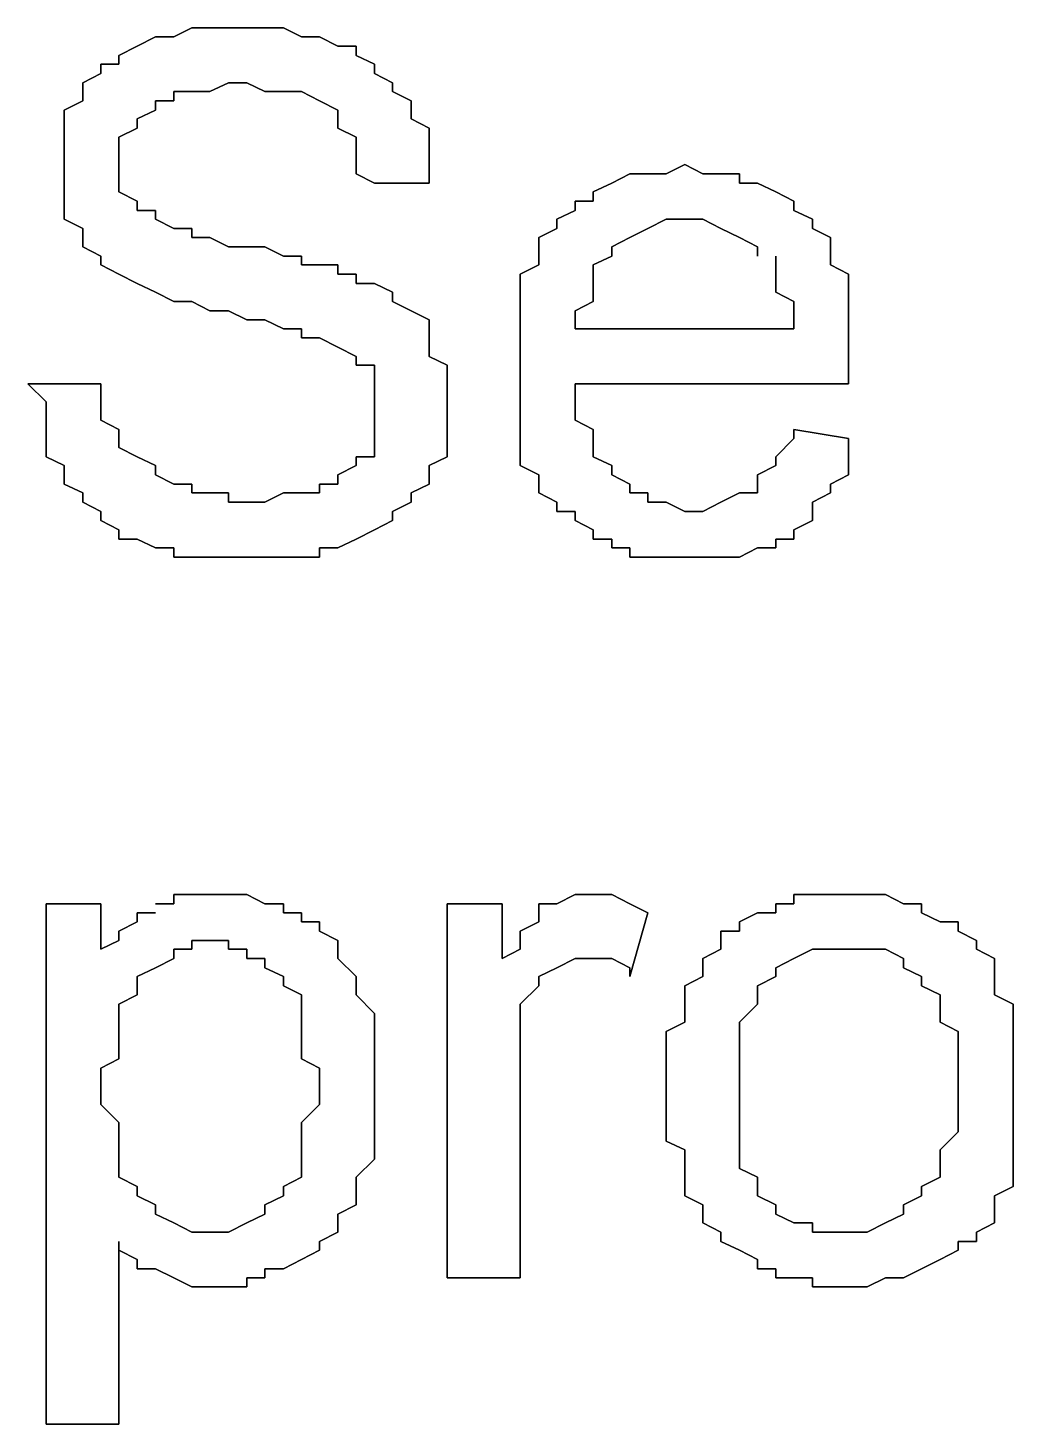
# Model space of a CAD drawing. Header units: metres. Extents: x 2.9 to 42.8, y 1.7 to 28.7.
# Drawn here: x 37.0805 to 37.271, y 15.8873 to 16.1572 of the extents above; entities that cross this region are included whole.
import ezdxf

# ---------------------------------------------------------------- set-up
doc = ezdxf.new("R2010")
doc.units = ezdxf.units.M
doc.layers.add('GRIS', color=8, linetype='Continuous')

msp = doc.modelspace()

# ---------------------------------------------------------------- linework, layer by layer
at = {"layer": 'GRIS', "lineweight": -3}
for points in [[(37.1122, 16.1572), (37.1087, 16.1555), (37.1122, 16.1572)], [(37.1157, 16.1572), (37.1122, 16.1572), (37.1157, 16.1572)], [(37.1193, 16.1572), (37.1157, 16.1572), (37.1193, 16.1572)], [(37.1228, 16.1572), (37.1193, 16.1572), (37.1228, 16.1572)], [(37.1263, 16.1572), (37.1228, 16.1572), (37.1263, 16.1572)], [(37.1299, 16.1572), (37.1263, 16.1572), (37.1299, 16.1572)], [(37.1334, 16.1555), (37.1299, 16.1572), (37.1334, 16.1555)], [(37.1016, 16.1537), (37.0981, 16.1519), (37.1016, 16.1537)], [(37.1052, 16.1555), (37.1016, 16.1537), (37.1052, 16.1555)], [(37.1087, 16.1555), (37.1052, 16.1555), (37.1087, 16.1555)], [(37.1369, 16.1555), (37.1334, 16.1555), (37.1369, 16.1555)], [(37.1404, 16.1537), (37.1369, 16.1555), (37.1404, 16.1537)], [(37.144, 16.1537), (37.1404, 16.1537), (37.144, 16.1537)], [(37.144, 16.1519), (37.144, 16.1537), (37.144, 16.1519)], [(37.0981, 16.1519), (37.0981, 16.1502), (37.0981, 16.1519)], [(37.1475, 16.1502), (37.144, 16.1519), (37.1475, 16.1502)], [(37.0946, 16.1484), (37.0911, 16.1466), (37.0946, 16.1484)], [(37.0981, 16.1502), (37.0946, 16.1502), (37.0981, 16.1502)], [(37.0946, 16.1502), (37.0946, 16.1484), (37.0946, 16.1502)], [(37.1475, 16.1484), (37.1475, 16.1502), (37.1475, 16.1484)], [(37.151, 16.1466), (37.1475, 16.1484), (37.151, 16.1466)], [(37.0911, 16.1466), (37.0911, 16.1449), (37.0911, 16.1466)], [(37.1157, 16.1449), (37.1193, 16.1466), (37.1157, 16.1449)], [(37.1193, 16.1466), (37.1228, 16.1466), (37.1193, 16.1466)], [(37.1228, 16.1466), (37.1263, 16.1449), (37.1228, 16.1466)], [(37.151, 16.1449), (37.151, 16.1466), (37.151, 16.1449)], [(37.0911, 16.1431), (37.0875, 16.1413), (37.0911, 16.1431)], [(37.0911, 16.1449), (37.0911, 16.1431), (37.0911, 16.1449)], [(37.1052, 16.1413), (37.1052, 16.1431), (37.1052, 16.1413)], [(37.1052, 16.1431), (37.1087, 16.1431), (37.1052, 16.1431)], [(37.1087, 16.1431), (37.1087, 16.1449), (37.1087, 16.1431)], [(37.1087, 16.1449), (37.1122, 16.1449), (37.1087, 16.1449)], [(37.1122, 16.1449), (37.1157, 16.1449), (37.1122, 16.1449)], [(37.1263, 16.1449), (37.1299, 16.1449), (37.1263, 16.1449)], [(37.1299, 16.1449), (37.1334, 16.1449), (37.1299, 16.1449)], [(37.1334, 16.1449), (37.1369, 16.1431), (37.1334, 16.1449)], [(37.1369, 16.1431), (37.1404, 16.1413), (37.1369, 16.1431)], [(37.1546, 16.1431), (37.151, 16.1449), (37.1546, 16.1431)], [(37.1546, 16.1413), (37.1546, 16.1431), (37.1546, 16.1413)], [(37.0875, 16.1413), (37.0875, 16.1396), (37.0875, 16.1413)], [(37.1016, 16.1396), (37.1052, 16.1413), (37.1016, 16.1396)], [(37.1404, 16.1413), (37.1404, 16.1396), (37.1404, 16.1413)], [(37.1546, 16.1396), (37.1546, 16.1413), (37.1546, 16.1396)], [(37.0875, 16.1396), (37.0875, 16.1378), (37.0875, 16.1396)], [(37.0875, 16.1378), (37.0875, 16.1343), (37.0875, 16.1378)], [(37.0981, 16.1361), (37.1016, 16.1378), (37.0981, 16.1361)], [(37.1016, 16.1378), (37.1016, 16.1396), (37.1016, 16.1378)], [(37.1404, 16.1396), (37.1404, 16.1378), (37.1404, 16.1396)], [(37.1404, 16.1378), (37.144, 16.1361), (37.1404, 16.1378)], [(37.1581, 16.1378), (37.1546, 16.1396), (37.1581, 16.1378)], [(37.1581, 16.1343), (37.1581, 16.1378), (37.1581, 16.1343)], [(37.0981, 16.1343), (37.0981, 16.1361), (37.0981, 16.1343)], [(37.144, 16.1361), (37.144, 16.1343), (37.144, 16.1361)], [(37.0875, 16.1343), (37.0875, 16.1325), (37.0875, 16.1343)], [(37.0875, 16.1325), (37.0875, 16.1308), (37.0875, 16.1325)], [(37.0981, 16.1308), (37.0981, 16.1343), (37.0981, 16.1308)], [(37.144, 16.1343), (37.144, 16.1325), (37.144, 16.1343)], [(37.144, 16.1325), (37.144, 16.129), (37.144, 16.1325)], [(37.1581, 16.1325), (37.1581, 16.1343), (37.1581, 16.1325)], [(37.1581, 16.1308), (37.1581, 16.1325), (37.1581, 16.1308)], [(37.0875, 16.1308), (37.0875, 16.129), (37.0875, 16.1308)], [(37.0981, 16.129), (37.0981, 16.1308), (37.0981, 16.129)], [(37.1581, 16.1272), (37.1581, 16.1308), (37.1581, 16.1272)], [(37.2075, 16.1308), (37.2039, 16.129), (37.2075, 16.1308)], [(37.211, 16.129), (37.2075, 16.1308), (37.211, 16.129)], [(37.0875, 16.129), (37.0875, 16.1272), (37.0875, 16.129)], [(37.0875, 16.1272), (37.0875, 16.1237), (37.0875, 16.1272)], [(37.0981, 16.1255), (37.0981, 16.129), (37.0981, 16.1255)], [(37.144, 16.129), (37.1475, 16.1272), (37.144, 16.129)], [(37.1475, 16.1272), (37.1581, 16.1272), (37.1475, 16.1272)], [(37.1934, 16.1272), (37.1898, 16.1255), (37.1934, 16.1272)], [(37.1969, 16.129), (37.1934, 16.1272), (37.1969, 16.129)], [(37.2004, 16.129), (37.1969, 16.129), (37.2004, 16.129)], [(37.2039, 16.129), (37.2004, 16.129), (37.2039, 16.129)], [(37.2145, 16.129), (37.211, 16.129), (37.2145, 16.129)], [(37.2181, 16.129), (37.2145, 16.129), (37.2181, 16.129)], [(37.2181, 16.1272), (37.2181, 16.129), (37.2181, 16.1272)], [(37.2216, 16.1272), (37.2181, 16.1272), (37.2216, 16.1272)], [(37.2251, 16.1255), (37.2216, 16.1272), (37.2251, 16.1255)], [(37.1016, 16.1237), (37.0981, 16.1255), (37.1016, 16.1237)], [(37.1898, 16.1255), (37.1898, 16.1237), (37.1898, 16.1255)], [(37.2286, 16.1237), (37.2251, 16.1255), (37.2286, 16.1237)], [(37.0875, 16.1237), (37.0875, 16.1219), (37.0875, 16.1237)], [(37.0875, 16.1219), (37.0875, 16.1202), (37.0875, 16.1219)], [(37.1016, 16.1219), (37.1016, 16.1237), (37.1016, 16.1219)], [(37.1052, 16.1219), (37.1016, 16.1219), (37.1052, 16.1219)], [(37.1052, 16.1202), (37.1052, 16.1219), (37.1052, 16.1202)], [(37.1863, 16.1219), (37.1828, 16.1202), (37.1863, 16.1219)], [(37.1898, 16.1237), (37.1863, 16.1237), (37.1898, 16.1237)], [(37.1863, 16.1237), (37.1863, 16.1219), (37.1863, 16.1237)], [(37.2286, 16.1219), (37.2286, 16.1237), (37.2286, 16.1219)], [(37.2322, 16.1202), (37.2286, 16.1219), (37.2322, 16.1202)], [(37.0875, 16.1202), (37.0911, 16.1184), (37.0875, 16.1202)], [(37.1087, 16.1184), (37.1052, 16.1202), (37.1087, 16.1184)], [(37.1828, 16.1202), (37.1828, 16.1184), (37.1828, 16.1202)], [(37.2004, 16.1184), (37.2039, 16.1202), (37.2004, 16.1184)], [(37.2039, 16.1202), (37.2075, 16.1202), (37.2039, 16.1202)], [(37.2075, 16.1202), (37.211, 16.1202), (37.2075, 16.1202)], [(37.211, 16.1202), (37.2145, 16.1184), (37.211, 16.1202)], [(37.2322, 16.1184), (37.2322, 16.1202), (37.2322, 16.1184)], [(37.0911, 16.1184), (37.0911, 16.1167), (37.0911, 16.1184)], [(37.0911, 16.1167), (37.0911, 16.1149), (37.0911, 16.1167)], [(37.1122, 16.1184), (37.1087, 16.1184), (37.1122, 16.1184)], [(37.1122, 16.1167), (37.1122, 16.1184), (37.1122, 16.1167)], [(37.1157, 16.1167), (37.1122, 16.1167), (37.1157, 16.1167)], [(37.1193, 16.1149), (37.1157, 16.1167), (37.1193, 16.1149)], [(37.1828, 16.1184), (37.1793, 16.1167), (37.1828, 16.1184)], [(37.1793, 16.1167), (37.1793, 16.1149), (37.1793, 16.1167)], [(37.1934, 16.1149), (37.1969, 16.1167), (37.1934, 16.1149)], [(37.1969, 16.1167), (37.2004, 16.1184), (37.1969, 16.1167)], [(37.2145, 16.1184), (37.2181, 16.1167), (37.2145, 16.1184)], [(37.2181, 16.1167), (37.2216, 16.1149), (37.2181, 16.1167)], [(37.2357, 16.1167), (37.2322, 16.1184), (37.2357, 16.1167)], [(37.2357, 16.1149), (37.2357, 16.1167), (37.2357, 16.1149)], [(37.0911, 16.1149), (37.0946, 16.1131), (37.0911, 16.1149)], [(37.0946, 16.1131), (37.0946, 16.1114), (37.0946, 16.1131)], [(37.1228, 16.1149), (37.1193, 16.1149), (37.1228, 16.1149)], [(37.1263, 16.1149), (37.1228, 16.1149), (37.1263, 16.1149)], [(37.1299, 16.1131), (37.1263, 16.1149), (37.1299, 16.1131)], [(37.1334, 16.1131), (37.1299, 16.1131), (37.1334, 16.1131)], [(37.1334, 16.1114), (37.1334, 16.1131), (37.1334, 16.1114)], [(37.1793, 16.1149), (37.1793, 16.1131), (37.1793, 16.1149)], [(37.1793, 16.1131), (37.1793, 16.1114), (37.1793, 16.1131)], [(37.1898, 16.1114), (37.1934, 16.1131), (37.1898, 16.1114)], [(37.1934, 16.1131), (37.1934, 16.1149), (37.1934, 16.1131)], [(37.2216, 16.1149), (37.2216, 16.1131), (37.2216, 16.1149)], [(37.2251, 16.1131), (37.2251, 16.1114), (37.2251, 16.1131)], [(37.2357, 16.1131), (37.2357, 16.1149), (37.2357, 16.1131)], [(37.2357, 16.1114), (37.2357, 16.1131), (37.2357, 16.1114)], [(37.0946, 16.1114), (37.0981, 16.1096), (37.0946, 16.1114)], [(37.1369, 16.1114), (37.1334, 16.1114), (37.1369, 16.1114)], [(37.1404, 16.1114), (37.1369, 16.1114), (37.1404, 16.1114)], [(37.1404, 16.1096), (37.1404, 16.1114), (37.1404, 16.1096)], [(37.1793, 16.1114), (37.1757, 16.1096), (37.1793, 16.1114)], [(37.1898, 16.1096), (37.1898, 16.1114), (37.1898, 16.1096)], [(37.2251, 16.1114), (37.2251, 16.1096), (37.2251, 16.1114)], [(37.2392, 16.1096), (37.2357, 16.1114), (37.2392, 16.1096)], [(37.0981, 16.1096), (37.1016, 16.1078), (37.0981, 16.1096)], [(37.1016, 16.1078), (37.1052, 16.1061), (37.1016, 16.1078)], [(37.144, 16.1096), (37.1404, 16.1096), (37.144, 16.1096)], [(37.144, 16.1078), (37.144, 16.1096), (37.144, 16.1078)], [(37.1475, 16.1078), (37.144, 16.1078), (37.1475, 16.1078)], [(37.151, 16.1061), (37.1475, 16.1078), (37.151, 16.1061)], [(37.1757, 16.1096), (37.1757, 16.1061), (37.1757, 16.1096)], [(37.1898, 16.1061), (37.1898, 16.1096), (37.1898, 16.1061)], [(37.2251, 16.1096), (37.2251, 16.1061), (37.2251, 16.1096)], [(37.2392, 16.1061), (37.2392, 16.1096), (37.2392, 16.1061)], [(37.1052, 16.1061), (37.1087, 16.1043), (37.1052, 16.1061)], [(37.151, 16.1043), (37.151, 16.1061), (37.151, 16.1043)], [(37.1757, 16.1061), (37.1757, 16.1043), (37.1757, 16.1061)], [(37.1898, 16.1043), (37.1898, 16.1061), (37.1898, 16.1043)], [(37.2251, 16.1061), (37.2286, 16.1043), (37.2251, 16.1061)], [(37.2392, 16.1043), (37.2392, 16.1061), (37.2392, 16.1043)], [(37.1087, 16.1043), (37.1122, 16.1043), (37.1087, 16.1043)], [(37.1122, 16.1043), (37.1157, 16.1025), (37.1122, 16.1043)], [(37.1157, 16.1025), (37.1193, 16.1025), (37.1157, 16.1025)], [(37.1193, 16.1025), (37.1228, 16.1008), (37.1193, 16.1025)], [(37.1546, 16.1025), (37.151, 16.1043), (37.1546, 16.1025)], [(37.1581, 16.1008), (37.1546, 16.1025), (37.1581, 16.1008)], [(37.1757, 16.1043), (37.1757, 16.1025), (37.1757, 16.1043)], [(37.1757, 16.1025), (37.1757, 16.099), (37.1757, 16.1025)], [(37.1863, 16.1025), (37.1898, 16.1043), (37.1863, 16.1025)], [(37.1863, 16.099), (37.1863, 16.1025), (37.1863, 16.099)], [(37.2286, 16.1043), (37.2286, 16.1025), (37.2286, 16.1043)], [(37.2286, 16.1025), (37.2286, 16.099), (37.2286, 16.1025)], [(37.2392, 16.1025), (37.2392, 16.1043), (37.2392, 16.1025)], [(37.2392, 16.099), (37.2392, 16.1025), (37.2392, 16.099)], [(37.1228, 16.1008), (37.1263, 16.1008), (37.1228, 16.1008)], [(37.1263, 16.1008), (37.1299, 16.099), (37.1263, 16.1008)], [(37.1581, 16.099), (37.1581, 16.1008), (37.1581, 16.099)], [(37.1299, 16.099), (37.1334, 16.099), (37.1299, 16.099)], [(37.1334, 16.099), (37.1334, 16.0973), (37.1334, 16.099)], [(37.1334, 16.0973), (37.1369, 16.0973), (37.1334, 16.0973)], [(37.1369, 16.0973), (37.1404, 16.0955), (37.1369, 16.0973)], [(37.1581, 16.0973), (37.1581, 16.099), (37.1581, 16.0973)], [(37.1581, 16.0937), (37.1581, 16.0973), (37.1581, 16.0937)], [(37.1757, 16.099), (37.1757, 16.0973), (37.1757, 16.099)], [(37.1757, 16.0973), (37.1757, 16.0937), (37.1757, 16.0973)], [(37.2286, 16.099), (37.1863, 16.099), (37.2286, 16.099)], [(37.2392, 16.0973), (37.2392, 16.099), (37.2392, 16.0973)], [(37.2392, 16.0937), (37.2392, 16.0973), (37.2392, 16.0937)], [(37.1404, 16.0955), (37.144, 16.0937), (37.1404, 16.0955)], [(37.144, 16.0937), (37.144, 16.092), (37.144, 16.0937)], [(37.144, 16.092), (37.1475, 16.092), (37.144, 16.092)], [(37.1475, 16.092), (37.1475, 16.0902), (37.1475, 16.092)], [(37.1616, 16.092), (37.1581, 16.0937), (37.1616, 16.092)], [(37.1616, 16.0902), (37.1616, 16.092), (37.1616, 16.0902)], [(37.1757, 16.0937), (37.1757, 16.092), (37.1757, 16.0937)], [(37.1757, 16.092), (37.1757, 16.0902), (37.1757, 16.092)], [(37.2392, 16.092), (37.2392, 16.0937), (37.2392, 16.092)], [(37.2392, 16.0902), (37.2392, 16.092), (37.2392, 16.0902)], [(37.1475, 16.0902), (37.1475, 16.0884), (37.1475, 16.0902)], [(37.1616, 16.0867), (37.1616, 16.0902), (37.1616, 16.0867)], [(37.1757, 16.0902), (37.1757, 16.0867), (37.1757, 16.0902)], [(37.2392, 16.0884), (37.2392, 16.0902), (37.2392, 16.0884)], [(37.0805, 16.0884), (37.084, 16.0849), (37.0805, 16.0884)], [(37.0946, 16.0884), (37.0805, 16.0884), (37.0946, 16.0884)], [(37.0946, 16.0867), (37.0946, 16.0884), (37.0946, 16.0867)], [(37.0946, 16.0831), (37.0946, 16.0867), (37.0946, 16.0831)], [(37.1475, 16.0884), (37.1475, 16.0849), (37.1475, 16.0884)], [(37.1616, 16.0849), (37.1616, 16.0867), (37.1616, 16.0849)], [(37.1757, 16.0867), (37.1757, 16.0849), (37.1757, 16.0867)], [(37.1863, 16.0867), (37.1863, 16.0884), (37.1863, 16.0867)], [(37.1863, 16.0884), (37.2392, 16.0884), (37.1863, 16.0884)], [(37.1863, 16.0831), (37.1863, 16.0867), (37.1863, 16.0831)], [(37.084, 16.0849), (37.084, 16.0831), (37.084, 16.0849)], [(37.1475, 16.0849), (37.1475, 16.0831), (37.1475, 16.0849)], [(37.1616, 16.0814), (37.1616, 16.0849), (37.1616, 16.0814)], [(37.1757, 16.0849), (37.1757, 16.0814), (37.1757, 16.0849)], [(37.084, 16.0831), (37.084, 16.0814), (37.084, 16.0831)], [(37.084, 16.0814), (37.084, 16.0778), (37.084, 16.0814)], [(37.0946, 16.0814), (37.0946, 16.0831), (37.0946, 16.0814)], [(37.0981, 16.0796), (37.0946, 16.0814), (37.0981, 16.0796)], [(37.1475, 16.0831), (37.1475, 16.0814), (37.1475, 16.0831)], [(37.1475, 16.0814), (37.1475, 16.0796), (37.1475, 16.0814)], [(37.1616, 16.0796), (37.1616, 16.0814), (37.1616, 16.0796)], [(37.1757, 16.0814), (37.1757, 16.0796), (37.1757, 16.0814)], [(37.1863, 16.0814), (37.1863, 16.0831), (37.1863, 16.0814)], [(37.1898, 16.0796), (37.1863, 16.0814), (37.1898, 16.0796)], [(37.0981, 16.0778), (37.0981, 16.0796), (37.0981, 16.0778)], [(37.1475, 16.0796), (37.1475, 16.0761), (37.1475, 16.0796)], [(37.1616, 16.0778), (37.1616, 16.0796), (37.1616, 16.0778)], [(37.1757, 16.0796), (37.1757, 16.0778), (37.1757, 16.0796)], [(37.1898, 16.0761), (37.1898, 16.0796), (37.1898, 16.0761)], [(37.2286, 16.0796), (37.2286, 16.0778), (37.2286, 16.0796)], [(37.2392, 16.0778), (37.2286, 16.0796), (37.2392, 16.0778)], [(37.084, 16.0778), (37.084, 16.0761), (37.084, 16.0778)], [(37.084, 16.0761), (37.084, 16.0743), (37.084, 16.0761)], [(37.0981, 16.0761), (37.0981, 16.0778), (37.0981, 16.0761)], [(37.1016, 16.0743), (37.0981, 16.0761), (37.1016, 16.0743)], [(37.1475, 16.0761), (37.1475, 16.0743), (37.1475, 16.0761)], [(37.1616, 16.0743), (37.1616, 16.0778), (37.1616, 16.0743)], [(37.1757, 16.0778), (37.1757, 16.0761), (37.1757, 16.0778)], [(37.1757, 16.0761), (37.1757, 16.0726), (37.1757, 16.0761)], [(37.1898, 16.0743), (37.1898, 16.0761), (37.1898, 16.0743)], [(37.2286, 16.0778), (37.2251, 16.0743), (37.2286, 16.0778)], [(37.2392, 16.0761), (37.2392, 16.0778), (37.2392, 16.0761)], [(37.2392, 16.0726), (37.2392, 16.0761), (37.2392, 16.0726)], [(37.084, 16.0743), (37.0875, 16.0726), (37.084, 16.0743)], [(37.0875, 16.0726), (37.0875, 16.0708), (37.0875, 16.0726)], [(37.1052, 16.0726), (37.1016, 16.0743), (37.1052, 16.0726)], [(37.1052, 16.0708), (37.1052, 16.0726), (37.1052, 16.0708)], [(37.144, 16.0726), (37.1404, 16.0708), (37.144, 16.0726)], [(37.1475, 16.0743), (37.144, 16.0743), (37.1475, 16.0743)], [(37.144, 16.0743), (37.144, 16.0726), (37.144, 16.0743)], [(37.1581, 16.0726), (37.1616, 16.0743), (37.1581, 16.0726)], [(37.1581, 16.0708), (37.1581, 16.0726), (37.1581, 16.0708)], [(37.1757, 16.0726), (37.1793, 16.0708), (37.1757, 16.0726)], [(37.1934, 16.0726), (37.1898, 16.0743), (37.1934, 16.0726)], [(37.1934, 16.0708), (37.1934, 16.0726), (37.1934, 16.0708)], [(37.2251, 16.0726), (37.2216, 16.0708), (37.2251, 16.0726)], [(37.2251, 16.0743), (37.2251, 16.0726), (37.2251, 16.0743)], [(37.2392, 16.0708), (37.2392, 16.0726), (37.2392, 16.0708)], [(37.0875, 16.0708), (37.0875, 16.069), (37.0875, 16.0708)], [(37.1087, 16.069), (37.1052, 16.0708), (37.1087, 16.069)], [(37.1404, 16.0708), (37.1404, 16.069), (37.1404, 16.0708)], [(37.1581, 16.069), (37.1581, 16.0708), (37.1581, 16.069)], [(37.1793, 16.0708), (37.1793, 16.069), (37.1793, 16.0708)], [(37.1969, 16.069), (37.1934, 16.0708), (37.1969, 16.069)], [(37.2216, 16.0708), (37.2216, 16.069), (37.2216, 16.0708)], [(37.2357, 16.069), (37.2392, 16.0708), (37.2357, 16.069)], [(37.0875, 16.069), (37.0911, 16.0673), (37.0875, 16.069)], [(37.0911, 16.0673), (37.0911, 16.0655), (37.0911, 16.0673)], [(37.1122, 16.069), (37.1087, 16.069), (37.1122, 16.069)], [(37.1122, 16.0673), (37.1122, 16.069), (37.1122, 16.0673)], [(37.1157, 16.0673), (37.1122, 16.0673), (37.1157, 16.0673)], [(37.1193, 16.0673), (37.1157, 16.0673), (37.1193, 16.0673)], [(37.1193, 16.0655), (37.1193, 16.0673), (37.1193, 16.0655)], [(37.1299, 16.0673), (37.1263, 16.0655), (37.1299, 16.0673)], [(37.1334, 16.0673), (37.1299, 16.0673), (37.1334, 16.0673)], [(37.1369, 16.0673), (37.1334, 16.0673), (37.1369, 16.0673)], [(37.1404, 16.069), (37.1369, 16.069), (37.1404, 16.069)], [(37.1369, 16.069), (37.1369, 16.0673), (37.1369, 16.069)], [(37.1546, 16.0673), (37.1581, 16.069), (37.1546, 16.0673)], [(37.1546, 16.0655), (37.1546, 16.0673), (37.1546, 16.0655)], [(37.1793, 16.069), (37.1793, 16.0673), (37.1793, 16.069)], [(37.1793, 16.0673), (37.1828, 16.0655), (37.1793, 16.0673)], [(37.1969, 16.0673), (37.1969, 16.069), (37.1969, 16.0673)], [(37.2004, 16.0673), (37.1969, 16.0673), (37.2004, 16.0673)], [(37.2004, 16.0655), (37.2004, 16.0673), (37.2004, 16.0655)], [(37.2181, 16.0673), (37.2145, 16.0655), (37.2181, 16.0673)], [(37.2216, 16.0673), (37.2181, 16.0673), (37.2216, 16.0673)], [(37.2216, 16.069), (37.2216, 16.0673), (37.2216, 16.069)], [(37.2322, 16.0655), (37.2357, 16.0673), (37.2322, 16.0655)], [(37.2357, 16.0673), (37.2357, 16.069), (37.2357, 16.0673)], [(37.0911, 16.0655), (37.0946, 16.0637), (37.0911, 16.0655)], [(37.1228, 16.0655), (37.1193, 16.0655), (37.1228, 16.0655)], [(37.1263, 16.0655), (37.1228, 16.0655), (37.1263, 16.0655)], [(37.151, 16.0637), (37.1546, 16.0655), (37.151, 16.0637)], [(37.1828, 16.0655), (37.1828, 16.0637), (37.1828, 16.0655)], [(37.2039, 16.0655), (37.2004, 16.0655), (37.2039, 16.0655)], [(37.2075, 16.0637), (37.2039, 16.0655), (37.2075, 16.0637)], [(37.2145, 16.0655), (37.211, 16.0637), (37.2145, 16.0655)], [(37.2322, 16.0637), (37.2322, 16.0655), (37.2322, 16.0637)], [(37.0946, 16.0637), (37.0946, 16.062), (37.0946, 16.0637)], [(37.0946, 16.062), (37.0981, 16.0602), (37.0946, 16.062)], [(37.1475, 16.0602), (37.151, 16.062), (37.1475, 16.0602)], [(37.151, 16.062), (37.151, 16.0637), (37.151, 16.062)], [(37.1828, 16.0637), (37.1863, 16.0637), (37.1828, 16.0637)], [(37.1863, 16.0637), (37.1863, 16.062), (37.1863, 16.0637)], [(37.1863, 16.062), (37.1898, 16.0602), (37.1863, 16.062)], [(37.211, 16.0637), (37.2075, 16.0637), (37.211, 16.0637)], [(37.2286, 16.0602), (37.2322, 16.062), (37.2286, 16.0602)], [(37.2322, 16.062), (37.2322, 16.0637), (37.2322, 16.062)], [(37.0981, 16.0602), (37.0981, 16.0584), (37.0981, 16.0602)], [(37.144, 16.0584), (37.1475, 16.0602), (37.144, 16.0584)], [(37.1898, 16.0602), (37.1898, 16.0584), (37.1898, 16.0602)], [(37.2286, 16.0584), (37.2286, 16.0602), (37.2286, 16.0584)], [(37.0981, 16.0584), (37.1016, 16.0584), (37.0981, 16.0584)], [(37.1016, 16.0584), (37.1052, 16.0567), (37.1016, 16.0584)], [(37.1052, 16.0567), (37.1087, 16.0567), (37.1052, 16.0567)], [(37.1087, 16.0567), (37.1087, 16.0549), (37.1087, 16.0567)], [(37.1369, 16.0549), (37.1369, 16.0567), (37.1369, 16.0549)], [(37.1369, 16.0567), (37.1404, 16.0567), (37.1369, 16.0567)], [(37.1404, 16.0567), (37.144, 16.0584), (37.1404, 16.0567)], [(37.1898, 16.0584), (37.1934, 16.0584), (37.1898, 16.0584)], [(37.1934, 16.0584), (37.1934, 16.0567), (37.1934, 16.0584)], [(37.1934, 16.0567), (37.1969, 16.0567), (37.1934, 16.0567)], [(37.1969, 16.0567), (37.1969, 16.0549), (37.1969, 16.0567)], [(37.2181, 16.0549), (37.2216, 16.0567), (37.2181, 16.0549)], [(37.2216, 16.0567), (37.2251, 16.0567), (37.2216, 16.0567)], [(37.2251, 16.0567), (37.2251, 16.0584), (37.2251, 16.0567)], [(37.2251, 16.0584), (37.2286, 16.0584), (37.2251, 16.0584)], [(37.1087, 16.0549), (37.1122, 16.0549), (37.1087, 16.0549)], [(37.1122, 16.0549), (37.1157, 16.0549), (37.1122, 16.0549)], [(37.1157, 16.0549), (37.1193, 16.0549), (37.1157, 16.0549)], [(37.1193, 16.0549), (37.1228, 16.0549), (37.1193, 16.0549)], [(37.1228, 16.0549), (37.1263, 16.0549), (37.1228, 16.0549)], [(37.1263, 16.0549), (37.1299, 16.0549), (37.1263, 16.0549)], [(37.1299, 16.0549), (37.1334, 16.0549), (37.1299, 16.0549)], [(37.1334, 16.0549), (37.1369, 16.0549), (37.1334, 16.0549)], [(37.1969, 16.0549), (37.2004, 16.0549), (37.1969, 16.0549)], [(37.2004, 16.0549), (37.2039, 16.0549), (37.2004, 16.0549)], [(37.2039, 16.0549), (37.2075, 16.0549), (37.2039, 16.0549)], [(37.2075, 16.0549), (37.211, 16.0549), (37.2075, 16.0549)], [(37.211, 16.0549), (37.2145, 16.0549), (37.211, 16.0549)], [(37.2145, 16.0549), (37.2181, 16.0549), (37.2145, 16.0549)], [(37.1122, 15.9897), (37.1087, 15.9897), (37.1122, 15.9897)], [(37.1087, 15.9897), (37.1087, 15.9879), (37.1087, 15.9897)], [(37.1157, 15.9897), (37.1122, 15.9897), (37.1157, 15.9897)], [(37.1193, 15.9897), (37.1157, 15.9897), (37.1193, 15.9897)], [(37.1228, 15.9897), (37.1193, 15.9897), (37.1228, 15.9897)], [(37.1263, 15.9879), (37.1228, 15.9897), (37.1263, 15.9879)], [(37.1863, 15.9897), (37.1828, 15.9879), (37.1863, 15.9897)], [(37.1898, 15.9897), (37.1863, 15.9897), (37.1898, 15.9897)], [(37.1934, 15.9897), (37.1898, 15.9897), (37.1934, 15.9897)], [(37.1969, 15.9879), (37.1934, 15.9897), (37.1969, 15.9879)], [(37.2322, 15.9897), (37.2286, 15.9897), (37.2322, 15.9897)], [(37.2286, 15.9897), (37.2286, 15.9879), (37.2286, 15.9897)], [(37.2357, 15.9897), (37.2322, 15.9897), (37.2357, 15.9897)], [(37.2392, 15.9897), (37.2357, 15.9897), (37.2392, 15.9897)], [(37.2428, 15.9897), (37.2392, 15.9897), (37.2428, 15.9897)], [(37.2463, 15.9897), (37.2428, 15.9897), (37.2463, 15.9897)], [(37.2498, 15.9879), (37.2463, 15.9897), (37.2498, 15.9879)], [(37.0946, 15.9879), (37.084, 15.9879), (37.0946, 15.9879)], [(37.084, 15.9879), (37.084, 15.8873), (37.084, 15.9879)], [(37.0946, 15.9791), (37.0946, 15.9879), (37.0946, 15.9791)], [(37.1087, 15.9879), (37.1052, 15.9879), (37.1087, 15.9879)], [(37.1299, 15.9879), (37.1263, 15.9879), (37.1299, 15.9879)], [(37.1299, 15.9861), (37.1299, 15.9879), (37.1299, 15.9861)], [(37.1722, 15.9879), (37.1616, 15.9879), (37.1722, 15.9879)], [(37.1616, 15.9879), (37.1616, 15.9156), (37.1616, 15.9879)], [(37.1722, 15.9773), (37.1722, 15.9879), (37.1722, 15.9773)], [(37.1828, 15.9879), (37.1793, 15.9879), (37.1828, 15.9879)], [(37.1793, 15.9879), (37.1793, 15.9861), (37.1793, 15.9879)], [(37.2004, 15.9861), (37.1969, 15.9879), (37.2004, 15.9861)], [(37.2286, 15.9879), (37.2251, 15.9879), (37.2286, 15.9879)], [(37.2251, 15.9879), (37.2251, 15.9861), (37.2251, 15.9879)], [(37.2533, 15.9879), (37.2498, 15.9879), (37.2533, 15.9879)], [(37.2533, 15.9861), (37.2533, 15.9879), (37.2533, 15.9861)], [(37.1016, 15.9844), (37.0981, 15.9826), (37.1016, 15.9844)], [(37.1052, 15.9861), (37.1016, 15.9861), (37.1052, 15.9861)], [(37.1016, 15.9861), (37.1016, 15.9844), (37.1016, 15.9861)], [(37.1334, 15.9861), (37.1299, 15.9861), (37.1334, 15.9861)], [(37.1334, 15.9844), (37.1334, 15.9861), (37.1334, 15.9844)], [(37.1369, 15.9844), (37.1334, 15.9844), (37.1369, 15.9844)], [(37.1369, 15.9826), (37.1369, 15.9844), (37.1369, 15.9826)], [(37.1793, 15.9844), (37.1757, 15.9826), (37.1793, 15.9844)], [(37.1793, 15.9861), (37.1793, 15.9844), (37.1793, 15.9861)], [(37.1969, 15.9738), (37.2004, 15.9861), (37.1969, 15.9738)], [(37.2216, 15.9861), (37.2181, 15.9844), (37.2216, 15.9861)], [(37.2181, 15.9844), (37.2181, 15.9826), (37.2181, 15.9844)], [(37.2251, 15.9861), (37.2216, 15.9861), (37.2251, 15.9861)], [(37.2569, 15.9844), (37.2533, 15.9861), (37.2569, 15.9844)], [(37.2604, 15.9844), (37.2569, 15.9844), (37.2604, 15.9844)], [(37.2604, 15.9826), (37.2604, 15.9844), (37.2604, 15.9826)], [(37.0981, 15.9808), (37.0946, 15.9791), (37.0981, 15.9808)], [(37.0981, 15.9826), (37.0981, 15.9808), (37.0981, 15.9826)], [(37.1122, 15.9791), (37.1122, 15.9808), (37.1122, 15.9791)], [(37.1122, 15.9808), (37.1157, 15.9808), (37.1122, 15.9808)], [(37.1157, 15.9808), (37.1193, 15.9808), (37.1157, 15.9808)], [(37.1193, 15.9808), (37.1193, 15.9791), (37.1193, 15.9808)], [(37.1404, 15.9808), (37.1369, 15.9826), (37.1404, 15.9808)], [(37.1404, 15.9791), (37.1404, 15.9808), (37.1404, 15.9791)], [(37.1757, 15.9826), (37.1757, 15.9791), (37.1757, 15.9826)], [(37.2181, 15.9826), (37.2145, 15.9826), (37.2181, 15.9826)], [(37.2145, 15.9826), (37.2145, 15.9808), (37.2145, 15.9826)], [(37.2145, 15.9808), (37.2145, 15.9791), (37.2145, 15.9808)], [(37.2639, 15.9808), (37.2604, 15.9826), (37.2639, 15.9808)], [(37.2639, 15.9791), (37.2639, 15.9808), (37.2639, 15.9791)], [(37.1087, 15.9773), (37.1087, 15.9791), (37.1087, 15.9773)], [(37.1087, 15.9791), (37.1122, 15.9791), (37.1087, 15.9791)], [(37.1193, 15.9791), (37.1228, 15.9791), (37.1193, 15.9791)], [(37.1228, 15.9791), (37.1228, 15.9773), (37.1228, 15.9791)], [(37.1404, 15.9773), (37.1404, 15.9791), (37.1404, 15.9773)], [(37.1757, 15.9791), (37.1722, 15.9773), (37.1757, 15.9791)], [(37.2145, 15.9791), (37.211, 15.9773), (37.2145, 15.9791)], [(37.2286, 15.9773), (37.2322, 15.9791), (37.2286, 15.9773)], [(37.2322, 15.9791), (37.2357, 15.9791), (37.2322, 15.9791)], [(37.2357, 15.9791), (37.2392, 15.9791), (37.2357, 15.9791)], [(37.2392, 15.9791), (37.2428, 15.9791), (37.2392, 15.9791)], [(37.2428, 15.9791), (37.2463, 15.9791), (37.2428, 15.9791)], [(37.2463, 15.9791), (37.2498, 15.9773), (37.2463, 15.9791)], [(37.2674, 15.9773), (37.2639, 15.9791), (37.2674, 15.9773)], [(37.1016, 15.9738), (37.1052, 15.9755), (37.1016, 15.9738)], [(37.1052, 15.9755), (37.1087, 15.9773), (37.1052, 15.9755)], [(37.1228, 15.9773), (37.1263, 15.9773), (37.1228, 15.9773)], [(37.1263, 15.9773), (37.1263, 15.9755), (37.1263, 15.9773)], [(37.1263, 15.9755), (37.1299, 15.9738), (37.1263, 15.9755)], [(37.144, 15.9738), (37.1404, 15.9773), (37.144, 15.9738)], [(37.1793, 15.9738), (37.1828, 15.9755), (37.1793, 15.9738)], [(37.1828, 15.9755), (37.1863, 15.9773), (37.1828, 15.9755)], [(37.1863, 15.9773), (37.1898, 15.9773), (37.1863, 15.9773)], [(37.1898, 15.9773), (37.1934, 15.9773), (37.1898, 15.9773)], [(37.1934, 15.9773), (37.1969, 15.9755), (37.1934, 15.9773)], [(37.1969, 15.9755), (37.1969, 15.9738), (37.1969, 15.9755)], [(37.211, 15.9773), (37.211, 15.9755), (37.211, 15.9773)], [(37.211, 15.9755), (37.211, 15.9738), (37.211, 15.9755)], [(37.2251, 15.9755), (37.2286, 15.9773), (37.2251, 15.9755)], [(37.2251, 15.9738), (37.2251, 15.9755), (37.2251, 15.9738)], [(37.2498, 15.9773), (37.2498, 15.9755), (37.2498, 15.9773)], [(37.2498, 15.9755), (37.2533, 15.9738), (37.2498, 15.9755)], [(37.2674, 15.9755), (37.2674, 15.9773), (37.2674, 15.9755)], [(37.2674, 15.9738), (37.2674, 15.9755), (37.2674, 15.9738)], [(37.1016, 15.972), (37.1016, 15.9738), (37.1016, 15.972)], [(37.1299, 15.9738), (37.1299, 15.972), (37.1299, 15.9738)], [(37.144, 15.972), (37.144, 15.9738), (37.144, 15.972)], [(37.1793, 15.972), (37.1793, 15.9738), (37.1793, 15.972)], [(37.211, 15.9738), (37.2075, 15.972), (37.211, 15.9738)], [(37.2216, 15.972), (37.2251, 15.9738), (37.2216, 15.972)], [(37.2533, 15.9738), (37.2533, 15.972), (37.2533, 15.9738)], [(37.2674, 15.9703), (37.2674, 15.9738), (37.2674, 15.9703)], [(37.0981, 15.9685), (37.1016, 15.9703), (37.0981, 15.9685)], [(37.1016, 15.9703), (37.1016, 15.972), (37.1016, 15.9703)], [(37.1299, 15.972), (37.1334, 15.9703), (37.1299, 15.972)], [(37.1334, 15.9703), (37.1334, 15.9685), (37.1334, 15.9703)], [(37.144, 15.9703), (37.144, 15.972), (37.144, 15.9703)], [(37.1475, 15.9667), (37.144, 15.9703), (37.1475, 15.9667)], [(37.1757, 15.9685), (37.1793, 15.972), (37.1757, 15.9685)], [(37.2075, 15.972), (37.2075, 15.9703), (37.2075, 15.972)], [(37.2075, 15.9703), (37.2075, 15.9667), (37.2075, 15.9703)], [(37.2216, 15.9703), (37.2216, 15.972), (37.2216, 15.9703)], [(37.2216, 15.9685), (37.2216, 15.9703), (37.2216, 15.9685)], [(37.2533, 15.972), (37.2569, 15.9703), (37.2533, 15.972)], [(37.2569, 15.9703), (37.2569, 15.9685), (37.2569, 15.9703)], [(37.271, 15.9685), (37.2674, 15.9703), (37.271, 15.9685)], [(37.0981, 15.965), (37.0981, 15.9685), (37.0981, 15.965)], [(37.1334, 15.9685), (37.1334, 15.965), (37.1334, 15.9685)], [(37.1757, 15.965), (37.1757, 15.9685), (37.1757, 15.965)], [(37.2181, 15.965), (37.2216, 15.9685), (37.2181, 15.965)], [(37.2569, 15.9685), (37.2569, 15.9667), (37.2569, 15.9685)], [(37.271, 15.9667), (37.271, 15.9685), (37.271, 15.9667)], [(37.0981, 15.9632), (37.0981, 15.965), (37.0981, 15.9632)], [(37.1334, 15.965), (37.1334, 15.9632), (37.1334, 15.965)], [(37.1475, 15.965), (37.1475, 15.9667), (37.1475, 15.965)], [(37.1475, 15.9632), (37.1475, 15.965), (37.1475, 15.9632)], [(37.1757, 15.9632), (37.1757, 15.965), (37.1757, 15.9632)], [(37.2075, 15.965), (37.2039, 15.9632), (37.2075, 15.965)], [(37.2075, 15.9667), (37.2075, 15.965), (37.2075, 15.9667)], [(37.2181, 15.9632), (37.2181, 15.965), (37.2181, 15.9632)], [(37.2569, 15.9667), (37.2569, 15.965), (37.2569, 15.9667)], [(37.2569, 15.965), (37.2604, 15.9632), (37.2569, 15.965)], [(37.271, 15.965), (37.271, 15.9667), (37.271, 15.965)], [(37.271, 15.9614), (37.271, 15.965), (37.271, 15.9614)], [(37.0981, 15.9614), (37.0981, 15.9632), (37.0981, 15.9614)], [(37.1334, 15.9632), (37.1334, 15.9614), (37.1334, 15.9632)], [(37.1475, 15.9597), (37.1475, 15.9632), (37.1475, 15.9597)], [(37.1757, 15.9614), (37.1757, 15.9632), (37.1757, 15.9614)], [(37.2039, 15.9632), (37.2039, 15.9597), (37.2039, 15.9632)], [(37.2181, 15.9614), (37.2181, 15.9632), (37.2181, 15.9614)], [(37.2604, 15.9632), (37.2604, 15.9597), (37.2604, 15.9632)], [(37.0981, 15.9579), (37.0981, 15.9614), (37.0981, 15.9579)], [(37.1334, 15.9614), (37.1334, 15.9579), (37.1334, 15.9614)], [(37.1475, 15.9579), (37.1475, 15.9597), (37.1475, 15.9579)], [(37.1757, 15.9579), (37.1757, 15.9614), (37.1757, 15.9579)], [(37.2039, 15.9597), (37.2039, 15.9579), (37.2039, 15.9597)], [(37.2181, 15.9579), (37.2181, 15.9614), (37.2181, 15.9579)], [(37.2604, 15.9597), (37.2604, 15.9579), (37.2604, 15.9597)], [(37.271, 15.9597), (37.271, 15.9614), (37.271, 15.9597)], [(37.271, 15.9561), (37.271, 15.9597), (37.271, 15.9561)], [(37.0946, 15.9561), (37.0981, 15.9579), (37.0946, 15.9561)], [(37.1334, 15.9579), (37.1369, 15.9561), (37.1334, 15.9579)], [(37.1475, 15.9561), (37.1475, 15.9579), (37.1475, 15.9561)], [(37.1757, 15.9561), (37.1757, 15.9579), (37.1757, 15.9561)], [(37.2039, 15.9579), (37.2039, 15.9544), (37.2039, 15.9579)], [(37.2181, 15.9561), (37.2181, 15.9579), (37.2181, 15.9561)], [(37.2604, 15.9579), (37.2604, 15.9561), (37.2604, 15.9579)], [(37.0946, 15.9526), (37.0946, 15.9561), (37.0946, 15.9526)], [(37.1369, 15.9561), (37.1369, 15.9526), (37.1369, 15.9561)], [(37.1475, 15.9526), (37.1475, 15.9561), (37.1475, 15.9526)], [(37.1757, 15.9544), (37.1757, 15.9561), (37.1757, 15.9544)], [(37.1757, 15.9156), (37.1757, 15.9544), (37.1757, 15.9156)], [(37.2039, 15.9544), (37.2039, 15.9526), (37.2039, 15.9544)], [(37.2181, 15.9526), (37.2181, 15.9561), (37.2181, 15.9526)], [(37.2604, 15.9561), (37.2604, 15.9526), (37.2604, 15.9561)], [(37.271, 15.9544), (37.271, 15.9561), (37.271, 15.9544)], [(37.271, 15.9526), (37.271, 15.9544), (37.271, 15.9526)], [(37.0946, 15.9508), (37.0946, 15.9526), (37.0946, 15.9508)], [(37.1369, 15.9526), (37.1369, 15.9508), (37.1369, 15.9526)], [(37.1475, 15.9508), (37.1475, 15.9526), (37.1475, 15.9508)], [(37.2039, 15.9526), (37.2039, 15.9491), (37.2039, 15.9526)], [(37.2181, 15.9491), (37.2181, 15.9526), (37.2181, 15.9491)], [(37.2604, 15.9526), (37.2604, 15.9508), (37.2604, 15.9526)], [(37.271, 15.9508), (37.271, 15.9526), (37.271, 15.9508)], [(37.0946, 15.9491), (37.0946, 15.9508), (37.0946, 15.9491)], [(37.0981, 15.9456), (37.0946, 15.9491), (37.0981, 15.9456)], [(37.1369, 15.9491), (37.1334, 15.9456), (37.1369, 15.9491)], [(37.1369, 15.9508), (37.1369, 15.9491), (37.1369, 15.9508)], [(37.1475, 15.9473), (37.1475, 15.9508), (37.1475, 15.9473)], [(37.2039, 15.9491), (37.2039, 15.9473), (37.2039, 15.9491)], [(37.2181, 15.9456), (37.2181, 15.9491), (37.2181, 15.9456)], [(37.2604, 15.9508), (37.2604, 15.9473), (37.2604, 15.9508)], [(37.271, 15.9473), (37.271, 15.9508), (37.271, 15.9473)], [(37.1475, 15.9456), (37.1475, 15.9473), (37.1475, 15.9456)], [(37.2039, 15.9473), (37.2039, 15.9438), (37.2039, 15.9473)], [(37.2604, 15.9473), (37.2604, 15.9456), (37.2604, 15.9473)], [(37.271, 15.9456), (37.271, 15.9473), (37.271, 15.9456)], [(37.0981, 15.9438), (37.0981, 15.9456), (37.0981, 15.9438)], [(37.0981, 15.9403), (37.0981, 15.9438), (37.0981, 15.9403)], [(37.1334, 15.9456), (37.1334, 15.9438), (37.1334, 15.9456)], [(37.1334, 15.9438), (37.1334, 15.9403), (37.1334, 15.9438)], [(37.1475, 15.942), (37.1475, 15.9456), (37.1475, 15.942)], [(37.2039, 15.9438), (37.2039, 15.942), (37.2039, 15.9438)], [(37.2181, 15.9438), (37.2181, 15.9456), (37.2181, 15.9438)], [(37.2181, 15.942), (37.2181, 15.9438), (37.2181, 15.942)], [(37.2604, 15.9438), (37.2569, 15.9403), (37.2604, 15.9438)], [(37.2604, 15.9456), (37.2604, 15.9438), (37.2604, 15.9456)], [(37.271, 15.942), (37.271, 15.9456), (37.271, 15.942)], [(37.0981, 15.9385), (37.0981, 15.9403), (37.0981, 15.9385)], [(37.1334, 15.9403), (37.1334, 15.9385), (37.1334, 15.9403)], [(37.1475, 15.9403), (37.1475, 15.942), (37.1475, 15.9403)], [(37.1475, 15.9385), (37.1475, 15.9403), (37.1475, 15.9385)], [(37.2039, 15.942), (37.2075, 15.9403), (37.2039, 15.942)], [(37.2075, 15.9403), (37.2075, 15.9367), (37.2075, 15.9403)], [(37.2181, 15.9385), (37.2181, 15.942), (37.2181, 15.9385)], [(37.2569, 15.9403), (37.2569, 15.9385), (37.2569, 15.9403)], [(37.271, 15.9403), (37.271, 15.942), (37.271, 15.9403)], [(37.271, 15.9385), (37.271, 15.9403), (37.271, 15.9385)], [(37.0981, 15.9367), (37.0981, 15.9385), (37.0981, 15.9367)], [(37.1334, 15.9385), (37.1334, 15.9367), (37.1334, 15.9385)], [(37.144, 15.935), (37.1475, 15.9385), (37.144, 15.935)], [(37.2181, 15.9367), (37.2181, 15.9385), (37.2181, 15.9367)], [(37.2569, 15.9385), (37.2569, 15.9367), (37.2569, 15.9385)], [(37.271, 15.935), (37.271, 15.9385), (37.271, 15.935)], [(37.0981, 15.935), (37.0981, 15.9367), (37.0981, 15.935)], [(37.1016, 15.9332), (37.0981, 15.935), (37.1016, 15.9332)], [(37.1334, 15.935), (37.1299, 15.9332), (37.1334, 15.935)], [(37.1334, 15.9367), (37.1334, 15.935), (37.1334, 15.9367)], [(37.144, 15.9332), (37.144, 15.935), (37.144, 15.9332)], [(37.2075, 15.9367), (37.2075, 15.935), (37.2075, 15.9367)], [(37.2075, 15.935), (37.2075, 15.9332), (37.2075, 15.935)], [(37.2216, 15.935), (37.2181, 15.9367), (37.2216, 15.935)], [(37.2216, 15.9332), (37.2216, 15.935), (37.2216, 15.9332)], [(37.2569, 15.935), (37.2533, 15.9332), (37.2569, 15.935)], [(37.2569, 15.9367), (37.2569, 15.935), (37.2569, 15.9367)], [(37.271, 15.9332), (37.271, 15.935), (37.271, 15.9332)], [(37.1016, 15.9314), (37.1016, 15.9332), (37.1016, 15.9314)], [(37.1299, 15.9332), (37.1299, 15.9314), (37.1299, 15.9332)], [(37.144, 15.9297), (37.144, 15.9332), (37.144, 15.9297)], [(37.2075, 15.9332), (37.2075, 15.9314), (37.2075, 15.9332)], [(37.2216, 15.9314), (37.2216, 15.9332), (37.2216, 15.9314)], [(37.2533, 15.9332), (37.2533, 15.9314), (37.2533, 15.9332)], [(37.2674, 15.9314), (37.271, 15.9332), (37.2674, 15.9314)], [(37.1052, 15.9297), (37.1016, 15.9314), (37.1052, 15.9297)], [(37.1052, 15.9279), (37.1052, 15.9297), (37.1052, 15.9279)], [(37.1299, 15.9314), (37.1263, 15.9297), (37.1299, 15.9314)], [(37.1263, 15.9297), (37.1263, 15.9279), (37.1263, 15.9297)], [(37.1404, 15.9279), (37.144, 15.9297), (37.1404, 15.9279)], [(37.2075, 15.9314), (37.211, 15.9297), (37.2075, 15.9314)], [(37.211, 15.9297), (37.211, 15.9279), (37.211, 15.9297)], [(37.2251, 15.9297), (37.2216, 15.9314), (37.2251, 15.9297)], [(37.2251, 15.9279), (37.2251, 15.9297), (37.2251, 15.9279)], [(37.2533, 15.9314), (37.2498, 15.9297), (37.2533, 15.9314)], [(37.2498, 15.9297), (37.2498, 15.9279), (37.2498, 15.9297)], [(37.2674, 15.9297), (37.2674, 15.9314), (37.2674, 15.9297)], [(37.2674, 15.9262), (37.2674, 15.9297), (37.2674, 15.9262)], [(37.1087, 15.9262), (37.1052, 15.9279), (37.1087, 15.9262)], [(37.1263, 15.9279), (37.1228, 15.9262), (37.1263, 15.9279)], [(37.1404, 15.9262), (37.1404, 15.9279), (37.1404, 15.9262)], [(37.211, 15.9279), (37.211, 15.9262), (37.211, 15.9279)], [(37.2286, 15.9262), (37.2251, 15.9279), (37.2286, 15.9262)], [(37.2498, 15.9279), (37.2463, 15.9262), (37.2498, 15.9279)], [(37.1122, 15.9244), (37.1087, 15.9262), (37.1122, 15.9244)], [(37.1157, 15.9244), (37.1122, 15.9244), (37.1157, 15.9244)], [(37.1193, 15.9244), (37.1157, 15.9244), (37.1193, 15.9244)], [(37.1228, 15.9262), (37.1193, 15.9244), (37.1228, 15.9262)], [(37.1369, 15.9226), (37.1404, 15.9244), (37.1369, 15.9226)], [(37.1404, 15.9244), (37.1404, 15.9262), (37.1404, 15.9244)], [(37.211, 15.9262), (37.2145, 15.9244), (37.211, 15.9262)], [(37.2145, 15.9244), (37.2145, 15.9226), (37.2145, 15.9244)], [(37.2322, 15.9262), (37.2286, 15.9262), (37.2322, 15.9262)], [(37.2322, 15.9244), (37.2322, 15.9262), (37.2322, 15.9244)], [(37.2357, 15.9244), (37.2322, 15.9244), (37.2357, 15.9244)], [(37.2392, 15.9244), (37.2357, 15.9244), (37.2392, 15.9244)], [(37.2428, 15.9244), (37.2392, 15.9244), (37.2428, 15.9244)], [(37.2463, 15.9262), (37.2428, 15.9244), (37.2463, 15.9262)], [(37.2639, 15.9244), (37.2674, 15.9262), (37.2639, 15.9244)], [(37.2639, 15.9226), (37.2639, 15.9244), (37.2639, 15.9226)], [(37.0981, 15.8873), (37.0981, 15.9226), (37.0981, 15.8873)], [(37.0981, 15.9226), (37.0981, 15.9209), (37.0981, 15.9226)], [(37.1369, 15.9209), (37.1369, 15.9226), (37.1369, 15.9209)], [(37.2145, 15.9226), (37.2181, 15.9209), (37.2145, 15.9226)], [(37.2604, 15.9209), (37.2604, 15.9226), (37.2604, 15.9209)], [(37.2604, 15.9226), (37.2639, 15.9226), (37.2604, 15.9226)], [(37.0981, 15.9209), (37.1016, 15.9191), (37.0981, 15.9209)], [(37.1016, 15.9191), (37.1016, 15.9173), (37.1016, 15.9191)], [(37.1299, 15.9173), (37.1334, 15.9191), (37.1299, 15.9173)], [(37.1334, 15.9191), (37.1369, 15.9209), (37.1334, 15.9191)], [(37.2181, 15.9209), (37.2216, 15.9191), (37.2181, 15.9209)], [(37.2216, 15.9191), (37.2216, 15.9173), (37.2216, 15.9191)], [(37.2533, 15.9173), (37.2569, 15.9191), (37.2533, 15.9173)], [(37.2569, 15.9191), (37.2604, 15.9209), (37.2569, 15.9191)], [(37.1016, 15.9173), (37.1052, 15.9173), (37.1016, 15.9173)], [(37.1052, 15.9173), (37.1087, 15.9156), (37.1052, 15.9173)], [(37.1263, 15.9156), (37.1263, 15.9173), (37.1263, 15.9156)], [(37.1263, 15.9173), (37.1299, 15.9173), (37.1263, 15.9173)], [(37.2216, 15.9173), (37.2251, 15.9173), (37.2216, 15.9173)], [(37.2251, 15.9173), (37.2251, 15.9156), (37.2251, 15.9173)], [(37.2498, 15.9156), (37.2533, 15.9173), (37.2498, 15.9156)], [(37.1087, 15.9156), (37.1122, 15.9138), (37.1087, 15.9156)], [(37.1122, 15.9138), (37.1157, 15.9138), (37.1122, 15.9138)], [(37.1157, 15.9138), (37.1193, 15.9138), (37.1157, 15.9138)], [(37.1193, 15.9138), (37.1228, 15.9138), (37.1193, 15.9138)], [(37.1228, 15.9138), (37.1228, 15.9156), (37.1228, 15.9138)], [(37.1228, 15.9156), (37.1263, 15.9156), (37.1228, 15.9156)], [(37.1616, 15.9156), (37.1757, 15.9156), (37.1616, 15.9156)], [(37.2251, 15.9156), (37.2286, 15.9156), (37.2251, 15.9156)], [(37.2286, 15.9156), (37.2322, 15.9156), (37.2286, 15.9156)], [(37.2322, 15.9156), (37.2322, 15.9138), (37.2322, 15.9156)], [(37.2322, 15.9138), (37.2357, 15.9138), (37.2322, 15.9138)], [(37.2357, 15.9138), (37.2392, 15.9138), (37.2357, 15.9138)], [(37.2392, 15.9138), (37.2428, 15.9138), (37.2392, 15.9138)], [(37.2428, 15.9138), (37.2463, 15.9156), (37.2428, 15.9138)], [(37.2463, 15.9156), (37.2498, 15.9156), (37.2463, 15.9156)], [(37.084, 15.8873), (37.0981, 15.8873), (37.084, 15.8873)]]:
    msp.add_lwpolyline(points, dxfattribs=at)

doc.saveas('drawing.dxf')
